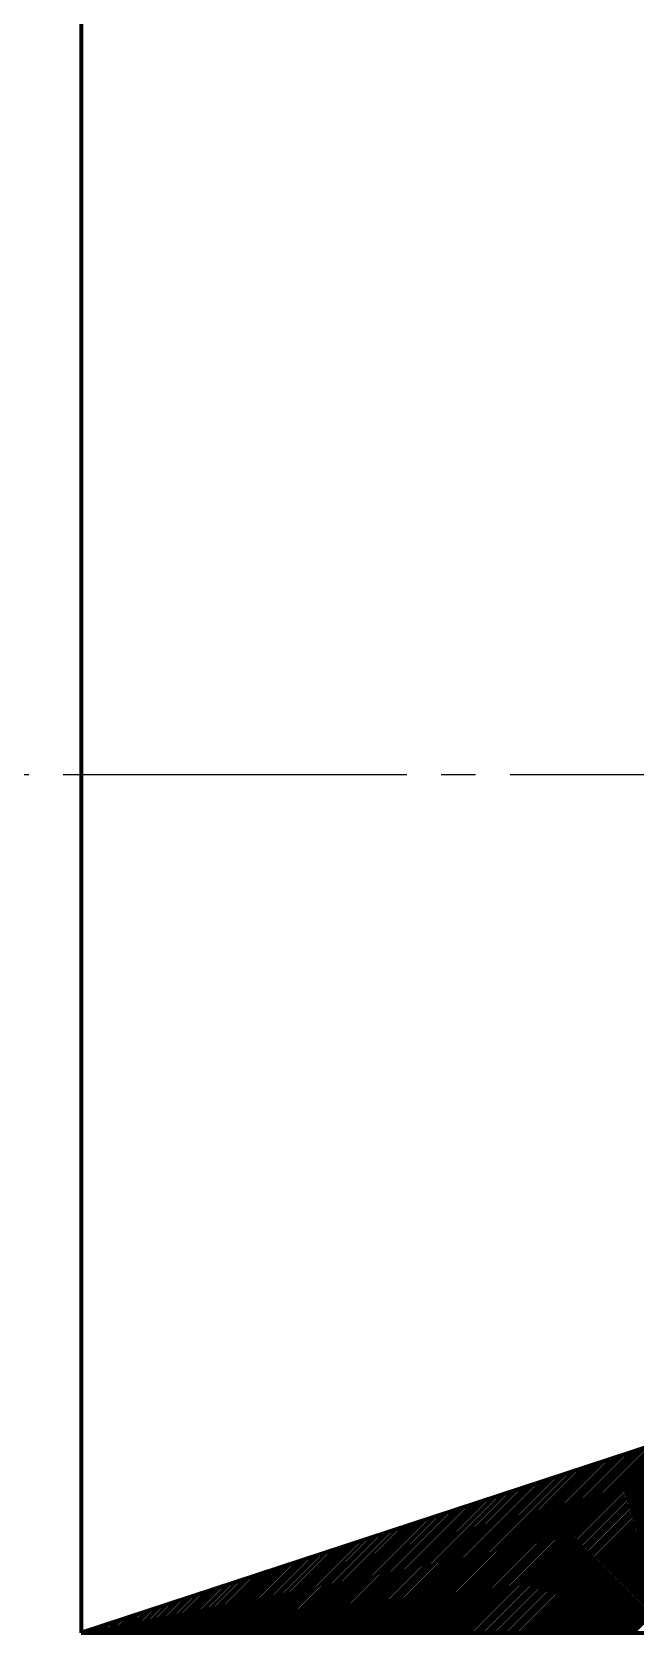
# Model space of a CAD drawing. Header units: millimetres. Extents: x -14850 to 14850, y -10500 to 10500.
# Drawn here: x -10766.7 to -10714, y -5765.2 to -5625.3 of the extents above; entities that cross this region are included whole.
import ezdxf

# ---------------------------------------------------------------- set-up
doc = ezdxf.new("R2010")
doc.units = ezdxf.units.MM
doc.linetypes.add('EB_DASHDOT', pattern=[39, 30, -3, 3, -3])
for name, color, linetype, lineweight in [('CAXA0', 7, 'Continuous', 70), ('CAXA1', 1, 'EB_DASHDOT', 25), ('CAXA5', 4, 'Continuous', 25)]:
    doc.layers.add(name, color=color, linetype=linetype, lineweight=lineweight)

# ---------------------------------------------------------------- blocks, each defined once
blk = doc.blocks.new('CAXBLOCK842')
at = {"layer": 'CAXA0', "color": 0, "linetype": 'Continuous', "lineweight": 25}
for p, q in [((-10715.48, -5765.16), (-10692.48, -5742.17)), ((-10715.33, -5765.16), (-10692.27, -5742.1)), ((-10715.19, -5765.16), (-10692.06, -5742.03)), ((-10715.05, -5765.16), (-10691.85, -5741.96)), ((-10714.91, -5765.16), (-10691.64, -5741.89)), ((-10714.77, -5765.16), (-10691.43, -5741.82)), ((-10714.63, -5765.16), (-10691.22, -5741.75)), ((-10714.49, -5765.16), (-10691.01, -5741.68)), ((-10714.34, -5765.16), (-10690.8, -5741.62)), ((-10714.2, -5765.16), (-10690.59, -5741.55)), ((-10714.06, -5765.16), (-10690.38, -5741.48)), ((-10718.45, -5765.16), (-10696.91, -5743.63)), ((-10718.3, -5765.16), (-10696.7, -5743.56)), ((-10718.16, -5765.16), (-10696.49, -5743.49)), ((-10718.02, -5765.16), (-10696.28, -5743.42)), ((-10717.88, -5765.16), (-10696.07, -5743.35)), ((-10717.74, -5765.16), (-10695.86, -5743.28)), ((-10717.6, -5765.16), (-10695.64, -5743.21)), ((-10717.46, -5765.16), (-10695.43, -5743.14)), ((-10717.31, -5765.16), (-10695.22, -5743.07)), ((-10717.17, -5765.16), (-10695.01, -5743)), ((-10717.03, -5765.16), (-10694.8, -5742.93)), ((-10716.89, -5765.16), (-10694.59, -5742.86)), ((-10716.75, -5765.16), (-10694.38, -5742.79)), ((-10716.61, -5765.16), (-10694.17, -5742.72)), ((-10716.47, -5765.16), (-10693.96, -5742.66)), ((-10716.32, -5765.16), (-10693.75, -5742.59)), ((-10716.18, -5765.16), (-10693.54, -5742.52)), ((-10716.04, -5765.16), (-10693.33, -5742.45)), ((-10715.9, -5765.16), (-10693.12, -5742.38)), ((-10715.76, -5765.16), (-10692.9, -5742.31)), ((-10715.62, -5765.16), (-10692.69, -5742.24)), ((-10721.27, -5765.16), (-10701.12, -5745.01)), ((-10721.13, -5765.16), (-10700.91, -5744.94)), ((-10720.99, -5765.16), (-10700.7, -5744.87)), ((-10720.85, -5765.16), (-10700.49, -5744.8)), ((-10720.71, -5765.16), (-10700.28, -5744.74)), ((-10720.57, -5765.16), (-10700.07, -5744.67)), ((-10720.43, -5765.16), (-10699.86, -5744.6)), ((-10720.28, -5765.16), (-10699.65, -5744.53)), ((-10720.14, -5765.16), (-10699.44, -5744.46)), ((-10720, -5765.16), (-10699.23, -5744.39)), ((-10719.86, -5765.16), (-10699.02, -5744.32)), ((-10719.72, -5765.16), (-10698.81, -5744.25)), ((-10719.58, -5765.16), (-10698.6, -5744.18)), ((-10719.44, -5765.16), (-10698.38, -5744.11)), ((-10719.29, -5765.16), (-10698.17, -5744.04)), ((-10719.15, -5765.16), (-10697.96, -5743.97)), ((-10719.01, -5765.16), (-10697.75, -5743.9)), ((-10718.87, -5765.16), (-10697.54, -5743.83)), ((-10718.73, -5765.16), (-10697.33, -5743.76)), ((-10718.59, -5765.16), (-10697.12, -5743.7)), ((-10724.1, -5765.16), (-10705.34, -5746.4)), ((-10723.96, -5765.16), (-10705.13, -5746.33)), ((-10723.82, -5765.16), (-10704.92, -5746.26)), ((-10723.68, -5765.16), (-10704.71, -5746.19)), ((-10723.54, -5765.16), (-10704.5, -5746.12)), ((-10723.4, -5765.16), (-10704.29, -5746.05)), ((-10723.25, -5765.16), (-10704.07, -5745.98)), ((-10723.11, -5765.16), (-10703.86, -5745.91)), ((-10722.97, -5765.16), (-10703.65, -5745.84)), ((-10722.83, -5765.16), (-10703.44, -5745.78)), ((-10722.69, -5765.16), (-10703.23, -5745.71)), ((-10722.55, -5765.16), (-10703.02, -5745.64)), ((-10722.41, -5765.16), (-10702.81, -5745.57)), ((-10722.26, -5765.16), (-10702.6, -5745.5)), ((-10722.12, -5765.16), (-10702.39, -5745.43)), ((-10721.98, -5765.16), (-10702.18, -5745.36)), ((-10721.84, -5765.16), (-10701.97, -5745.29)), ((-10721.7, -5765.16), (-10701.76, -5745.22)), ((-10721.56, -5765.16), (-10701.55, -5745.15)), ((-10721.42, -5765.16), (-10701.33, -5745.08)), ((-10726.93, -5765.16), (-10709.55, -5747.79)), ((-10726.79, -5765.16), (-10709.34, -5747.72)), ((-10726.65, -5765.16), (-10709.13, -5747.65)), ((-10726.51, -5765.16), (-10708.92, -5747.58)), ((-10726.37, -5765.16), (-10708.71, -5747.51)), ((-10726.22, -5765.16), (-10708.5, -5747.44)), ((-10726.08, -5765.16), (-10708.29, -5747.37)), ((-10725.94, -5765.16), (-10708.08, -5747.3)), ((-10725.8, -5765.16), (-10707.87, -5747.23)), ((-10725.66, -5765.16), (-10707.66, -5747.16)), ((-10725.52, -5765.16), (-10707.45, -5747.09)), ((-10725.38, -5765.16), (-10707.24, -5747.02)), ((-10725.23, -5765.16), (-10707.03, -5746.95)), ((-10725.09, -5765.16), (-10706.81, -5746.88)), ((-10724.95, -5765.16), (-10706.6, -5746.82)), ((-10724.81, -5765.16), (-10706.39, -5746.75)), ((-10724.67, -5765.16), (-10706.18, -5746.68)), ((-10724.53, -5765.16), (-10705.97, -5746.61)), ((-10724.39, -5765.16), (-10705.76, -5746.54)), ((-10724.24, -5765.16), (-10705.55, -5746.47)), ((-10729.76, -5765.16), (-10713.77, -5749.17)), ((-10729.62, -5765.16), (-10713.56, -5749.1)), ((-10729.48, -5765.16), (-10713.35, -5749.03)), ((-10729.34, -5765.16), (-10713.14, -5748.96)), ((-10729.19, -5765.16), (-10712.93, -5748.9)), ((-10729.05, -5765.16), (-10712.72, -5748.83)), ((-10728.91, -5765.16), (-10712.5, -5748.76)), ((-10728.77, -5765.16), (-10712.29, -5748.69)), ((-10728.63, -5765.16), (-10712.08, -5748.62)), ((-10728.49, -5765.16), (-10711.87, -5748.55)), ((-10728.35, -5765.16), (-10711.66, -5748.48)), ((-10728.2, -5765.16), (-10711.45, -5748.41)), ((-10728.06, -5765.16), (-10711.24, -5748.34)), ((-10727.92, -5765.16), (-10711.03, -5748.27)), ((-10727.78, -5765.16), (-10710.82, -5748.2)), ((-10727.64, -5765.16), (-10710.61, -5748.13)), ((-10727.5, -5765.16), (-10710.4, -5748.06)), ((-10727.36, -5765.16), (-10710.19, -5747.99)), ((-10727.21, -5765.16), (-10709.98, -5747.92)), ((-10727.07, -5765.16), (-10709.76, -5747.86)), ((-10732.73, -5765.16), (-10718.19, -5750.63)), ((-10732.59, -5765.16), (-10717.98, -5750.56)), ((-10732.45, -5765.16), (-10717.77, -5750.49)), ((-10732.31, -5765.16), (-10717.56, -5750.42)), ((-10732.16, -5765.16), (-10717.35, -5750.35)), ((-10732.02, -5765.16), (-10717.14, -5750.28)), ((-10731.88, -5765.16), (-10716.93, -5750.21)), ((-10731.74, -5765.16), (-10716.72, -5750.14)), ((-10731.6, -5765.16), (-10716.51, -5750.07)), ((-10731.46, -5765.16), (-10716.3, -5750)), ((-10731.32, -5765.16), (-10716.09, -5749.94)), ((-10731.17, -5765.16), (-10715.88, -5749.87)), ((-10731.03, -5765.16), (-10715.67, -5749.8)), ((-10730.89, -5765.16), (-10715.46, -5749.73)), ((-10730.75, -5765.16), (-10715.24, -5749.66)), ((-10730.61, -5765.16), (-10715.03, -5749.59)), ((-10730.47, -5765.16), (-10714.82, -5749.52)), ((-10730.33, -5765.16), (-10714.61, -5749.45)), ((-10730.18, -5765.16), (-10714.4, -5749.38)), ((-10730.04, -5765.16), (-10714.19, -5749.31)), ((-10729.9, -5765.16), (-10713.98, -5749.24)), ((-10735.56, -5765.16), (-10722.41, -5752.01)), ((-10735.42, -5765.16), (-10722.2, -5751.95)), ((-10735.28, -5765.16), (-10721.99, -5751.88)), ((-10735.13, -5765.16), (-10721.78, -5751.81)), ((-10734.99, -5765.16), (-10721.57, -5751.74)), ((-10734.85, -5765.16), (-10721.36, -5751.67)), ((-10734.71, -5765.16), (-10721.15, -5751.6)), ((-10734.57, -5765.16), (-10720.93, -5751.53)), ((-10734.43, -5765.16), (-10720.72, -5751.46)), ((-10734.29, -5765.16), (-10720.51, -5751.39)), ((-10734.14, -5765.16), (-10720.3, -5751.32)), ((-10734, -5765.16), (-10720.09, -5751.25)), ((-10733.86, -5765.16), (-10719.88, -5751.18)), ((-10733.72, -5765.16), (-10719.67, -5751.11)), ((-10733.58, -5765.16), (-10719.46, -5751.04)), ((-10733.44, -5765.16), (-10719.25, -5750.98)), ((-10733.3, -5765.16), (-10719.04, -5750.91)), ((-10733.15, -5765.16), (-10718.83, -5750.84)), ((-10733.01, -5765.16), (-10718.62, -5750.77)), ((-10732.87, -5765.16), (-10718.41, -5750.7)), ((-10738.39, -5765.16), (-10726.62, -5753.4)), ((-10738.24, -5765.16), (-10726.41, -5753.33)), ((-10738.1, -5765.16), (-10726.2, -5753.26)), ((-10737.96, -5765.16), (-10725.99, -5753.19)), ((-10737.82, -5765.16), (-10725.78, -5753.12)), ((-10737.68, -5765.16), (-10725.57, -5753.05)), ((-10737.54, -5765.16), (-10725.36, -5752.99)), ((-10737.4, -5765.16), (-10725.15, -5752.92)), ((-10737.26, -5765.16), (-10724.94, -5752.85)), ((-10737.11, -5765.16), (-10724.73, -5752.78)), ((-10736.97, -5765.16), (-10724.52, -5752.71)), ((-10736.83, -5765.16), (-10724.31, -5752.64)), ((-10736.69, -5765.16), (-10724.1, -5752.57)), ((-10736.55, -5765.16), (-10723.89, -5752.5)), ((-10736.41, -5765.16), (-10723.67, -5752.43)), ((-10736.27, -5765.16), (-10723.46, -5752.36)), ((-10736.12, -5765.16), (-10723.25, -5752.29)), ((-10735.98, -5765.16), (-10723.04, -5752.22)), ((-10735.84, -5765.16), (-10722.83, -5752.15)), ((-10735.7, -5765.16), (-10722.62, -5752.08)), ((-10741.21, -5765.16), (-10730.84, -5754.79)), ((-10741.07, -5765.16), (-10730.63, -5754.72)), ((-10740.93, -5765.16), (-10730.42, -5754.65)), ((-10740.79, -5765.16), (-10730.21, -5754.58)), ((-10740.65, -5765.16), (-10730, -5754.51)), ((-10740.51, -5765.16), (-10729.79, -5754.44)), ((-10740.37, -5765.16), (-10729.58, -5754.37)), ((-10740.22, -5765.16), (-10729.36, -5754.3)), ((-10740.08, -5765.16), (-10729.15, -5754.23)), ((-10739.94, -5765.16), (-10728.94, -5754.16)), ((-10739.8, -5765.16), (-10728.73, -5754.09)), ((-10739.66, -5765.16), (-10728.52, -5754.03)), ((-10739.52, -5765.16), (-10728.31, -5753.96)), ((-10739.38, -5765.16), (-10728.1, -5753.89)), ((-10739.23, -5765.16), (-10727.89, -5753.82)), ((-10739.09, -5765.16), (-10727.68, -5753.75)), ((-10738.95, -5765.16), (-10727.47, -5753.68)), ((-10738.81, -5765.16), (-10727.26, -5753.61)), ((-10738.67, -5765.16), (-10727.05, -5753.54)), ((-10738.53, -5765.16), (-10726.84, -5753.47)), ((-10744.04, -5765.16), (-10735.06, -5756.17)), ((-10743.9, -5765.16), (-10734.84, -5756.11)), ((-10743.76, -5765.16), (-10734.63, -5756.04)), ((-10743.62, -5765.16), (-10734.42, -5755.97)), ((-10743.48, -5765.16), (-10734.21, -5755.9)), ((-10743.34, -5765.16), (-10734, -5755.83)), ((-10743.19, -5765.16), (-10733.79, -5755.76)), ((-10743.05, -5765.16), (-10733.58, -5755.69)), ((-10742.91, -5765.16), (-10733.37, -5755.62)), ((-10742.77, -5765.16), (-10733.16, -5755.55)), ((-10742.63, -5765.16), (-10732.95, -5755.48)), ((-10742.49, -5765.16), (-10732.74, -5755.41)), ((-10742.35, -5765.16), (-10732.53, -5755.34)), ((-10742.2, -5765.16), (-10732.32, -5755.27)), ((-10742.06, -5765.16), (-10732.1, -5755.2)), ((-10741.92, -5765.16), (-10731.89, -5755.13)), ((-10741.78, -5765.16), (-10731.68, -5755.07)), ((-10741.64, -5765.16), (-10731.47, -5755)), ((-10741.5, -5765.16), (-10731.26, -5754.93)), ((-10741.36, -5765.16), (-10731.05, -5754.86)), ((-10746.87, -5765.16), (-10739.27, -5757.56)), ((-10746.73, -5765.16), (-10739.06, -5757.49)), ((-10746.59, -5765.16), (-10738.85, -5757.42)), ((-10746.45, -5765.16), (-10738.64, -5757.35)), ((-10746.31, -5765.16), (-10738.43, -5757.28)), ((-10746.16, -5765.16), (-10738.22, -5757.21)), ((-10746.02, -5765.16), (-10738.01, -5757.15)), ((-10745.88, -5765.16), (-10737.79, -5757.08)), ((-10745.74, -5765.16), (-10737.58, -5757.01)), ((-10745.6, -5765.16), (-10737.37, -5756.94)), ((-10745.46, -5765.16), (-10737.16, -5756.87)), ((-10745.32, -5765.16), (-10736.95, -5756.8)), ((-10745.17, -5765.16), (-10736.74, -5756.73)), ((-10745.03, -5765.16), (-10736.53, -5756.66)), ((-10744.89, -5765.16), (-10736.32, -5756.59)), ((-10744.75, -5765.16), (-10736.11, -5756.52)), ((-10744.61, -5765.16), (-10735.9, -5756.45)), ((-10744.47, -5765.16), (-10735.69, -5756.38)), ((-10744.33, -5765.16), (-10735.48, -5756.31)), ((-10744.18, -5765.16), (-10735.27, -5756.24)), ((-10749.84, -5765.16), (-10743.7, -5759.02)), ((-10749.7, -5765.16), (-10743.49, -5758.95)), ((-10749.56, -5765.16), (-10743.27, -5758.88)), ((-10749.42, -5765.16), (-10743.06, -5758.81)), ((-10749.28, -5765.16), (-10742.85, -5758.74)), ((-10749.13, -5765.16), (-10742.64, -5758.67)), ((-10748.99, -5765.16), (-10742.43, -5758.6)), ((-10748.85, -5765.16), (-10742.22, -5758.53)), ((-10748.71, -5765.16), (-10742.01, -5758.46)), ((-10748.57, -5765.16), (-10741.8, -5758.39)), ((-10748.43, -5765.16), (-10741.59, -5758.32)), ((-10748.29, -5765.16), (-10741.38, -5758.25)), ((-10748.14, -5765.16), (-10741.17, -5758.19)), ((-10748, -5765.16), (-10740.96, -5758.12)), ((-10747.86, -5765.16), (-10740.75, -5758.05)), ((-10747.72, -5765.16), (-10740.53, -5757.98)), ((-10747.58, -5765.16), (-10740.32, -5757.91)), ((-10747.44, -5765.16), (-10740.11, -5757.84)), ((-10747.3, -5765.16), (-10739.9, -5757.77)), ((-10747.15, -5765.16), (-10739.69, -5757.7)), ((-10747.01, -5765.16), (-10739.48, -5757.63)), ((-10752.67, -5765.16), (-10747.91, -5760.4)), ((-10752.53, -5765.16), (-10747.7, -5760.33)), ((-10752.39, -5765.16), (-10747.49, -5760.27)), ((-10752.25, -5765.16), (-10747.28, -5760.2)), ((-10752.1, -5765.16), (-10747.07, -5760.13)), ((-10751.96, -5765.16), (-10746.86, -5760.06)), ((-10751.82, -5765.16), (-10746.65, -5759.99)), ((-10751.68, -5765.16), (-10746.44, -5759.92)), ((-10751.54, -5765.16), (-10746.22, -5759.85)), ((-10751.4, -5765.16), (-10746.01, -5759.78)), ((-10751.26, -5765.16), (-10745.8, -5759.71)), ((-10751.11, -5765.16), (-10745.59, -5759.64)), ((-10750.97, -5765.16), (-10745.38, -5759.57)), ((-10750.83, -5765.16), (-10745.17, -5759.5)), ((-10750.69, -5765.16), (-10744.96, -5759.43)), ((-10750.55, -5765.16), (-10744.75, -5759.36)), ((-10750.41, -5765.16), (-10744.54, -5759.29)), ((-10750.27, -5765.16), (-10744.33, -5759.23)), ((-10750.12, -5765.16), (-10744.12, -5759.16)), ((-10749.98, -5765.16), (-10743.91, -5759.09)), ((-10755.5, -5765.16), (-10752.13, -5761.79)), ((-10755.36, -5765.16), (-10751.92, -5761.72)), ((-10755.22, -5765.16), (-10751.7, -5761.65)), ((-10755.07, -5765.16), (-10751.49, -5761.58)), ((-10754.93, -5765.16), (-10751.28, -5761.51)), ((-10754.79, -5765.16), (-10751.07, -5761.44)), ((-10754.65, -5765.16), (-10750.86, -5761.37)), ((-10754.51, -5765.16), (-10750.65, -5761.31)), ((-10754.37, -5765.16), (-10750.44, -5761.24)), ((-10754.23, -5765.16), (-10750.23, -5761.17)), ((-10754.08, -5765.16), (-10750.02, -5761.1)), ((-10753.94, -5765.16), (-10749.81, -5761.03)), ((-10753.8, -5765.16), (-10749.6, -5760.96)), ((-10753.66, -5765.16), (-10749.39, -5760.89)), ((-10753.52, -5765.16), (-10749.18, -5760.82)), ((-10753.38, -5765.16), (-10748.96, -5760.75)), ((-10753.24, -5765.16), (-10748.75, -5760.68)), ((-10753.09, -5765.16), (-10748.54, -5760.61)), ((-10752.95, -5765.16), (-10748.33, -5760.54)), ((-10752.81, -5765.16), (-10748.12, -5760.47)), ((-10758.33, -5765.16), (-10756.34, -5763.18)), ((-10758.19, -5765.16), (-10756.13, -5763.11)), ((-10758.04, -5765.16), (-10755.92, -5763.04)), ((-10757.9, -5765.16), (-10755.71, -5762.97)), ((-10757.76, -5765.16), (-10755.5, -5762.9)), ((-10757.62, -5765.16), (-10755.29, -5762.83)), ((-10757.48, -5765.16), (-10755.08, -5762.76)), ((-10757.34, -5765.16), (-10754.87, -5762.69)), ((-10757.2, -5765.16), (-10754.65, -5762.62)), ((-10757.05, -5765.16), (-10754.44, -5762.55)), ((-10756.91, -5765.16), (-10754.23, -5762.48)), ((-10756.77, -5765.16), (-10754.02, -5762.41)), ((-10756.63, -5765.16), (-10753.81, -5762.35)), ((-10756.49, -5765.16), (-10753.6, -5762.28)), ((-10756.35, -5765.16), (-10753.39, -5762.21)), ((-10756.21, -5765.16), (-10753.18, -5762.14)), ((-10756.06, -5765.16), (-10752.97, -5762.07)), ((-10755.92, -5765.16), (-10752.76, -5762)), ((-10755.78, -5765.16), (-10752.55, -5761.93)), ((-10755.64, -5765.16), (-10752.34, -5761.86)), ((-10761.16, -5765.16), (-10760.56, -5764.56)), ((-10761.01, -5765.16), (-10760.35, -5764.49)), ((-10760.87, -5765.16), (-10760.13, -5764.42)), ((-10760.73, -5765.16), (-10759.92, -5764.36)), ((-10760.59, -5765.16), (-10759.71, -5764.29)), ((-10760.45, -5765.16), (-10759.5, -5764.22)), ((-10760.31, -5765.16), (-10759.29, -5764.15)), ((-10760.17, -5765.16), (-10759.08, -5764.08)), ((-10760.02, -5765.16), (-10758.87, -5764.01)), ((-10759.88, -5765.16), (-10758.66, -5763.94)), ((-10759.74, -5765.16), (-10758.45, -5763.87)), ((-10759.6, -5765.16), (-10758.24, -5763.8)), ((-10759.46, -5765.16), (-10758.03, -5763.73)), ((-10759.32, -5765.16), (-10757.82, -5763.66)), ((-10759.18, -5765.16), (-10757.61, -5763.59)), ((-10759.03, -5765.16), (-10757.39, -5763.52)), ((-10758.89, -5765.16), (-10757.18, -5763.45)), ((-10758.75, -5765.16), (-10756.97, -5763.39)), ((-10758.61, -5765.16), (-10756.76, -5763.32)), ((-10758.47, -5765.16), (-10756.55, -5763.25)), ((-10762.29, -5765.16), (-10762.24, -5765.12)), ((-10762.15, -5765.16), (-10762.03, -5765.05)), ((-10762, -5765.16), (-10761.82, -5764.98)), ((-10761.86, -5765.16), (-10761.61, -5764.91)), ((-10761.72, -5765.16), (-10761.4, -5764.84)), ((-10761.58, -5765.16), (-10761.19, -5764.77)), ((-10761.44, -5765.16), (-10760.98, -5764.7)), ((-10761.3, -5765.16), (-10760.77, -5764.63))]:
    blk.add_line(p, q, dxfattribs=at)

msp = doc.modelspace()

# ---------------------------------------------------------------- linework, layer by layer
at = {"layer": 'CAXA0', "linetype": 'Continuous', "lineweight": 70}
for p, q in [((-10762.38, -5615.16), (-10762.38, -5765.16)), ((-10634.72, -5723.17), (-10762.38, -5765.16)), ((-10762.38, -5765.16), (-10612.38, -5765.16))]:
    msp.add_line(p, q, dxfattribs=at)
at = {"layer": 'CAXA1', "color": 1, "linetype": 'EB_DASHDOT', "lineweight": 25}
msp.add_line((-10802.94, -5690.16), (-10574.16, -5690.16), dxfattribs=at)

# ---------------------------------------------------------------- block references
at = {"layer": 'CAXA5', "linetype": 'Continuous', "lineweight": 70}
msp.add_blockref('CAXBLOCK842', (0, 0), dxfattribs=at)

doc.saveas('drawing.dxf')
